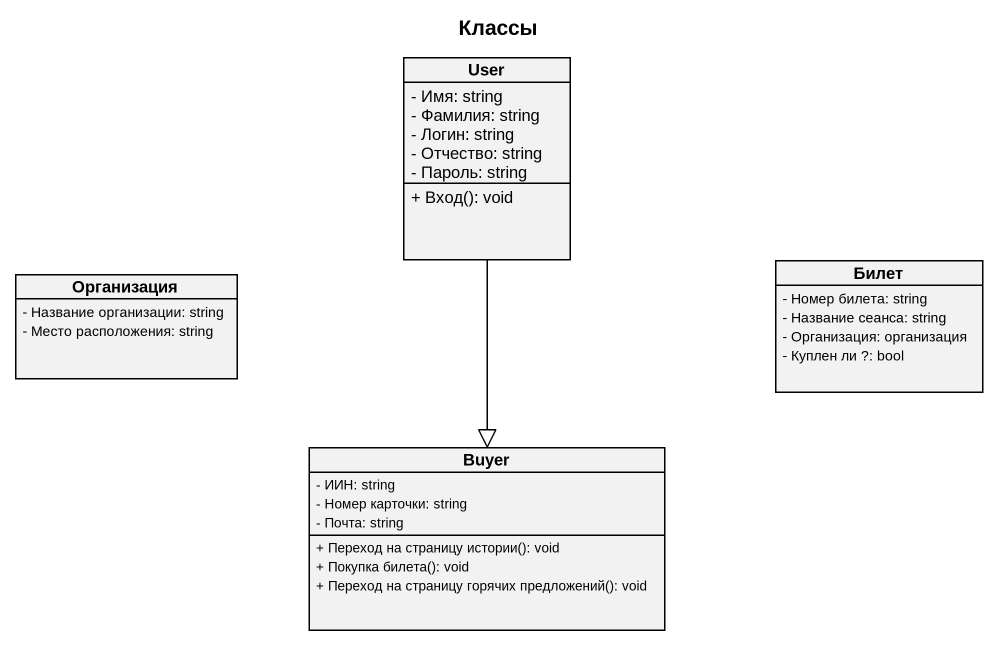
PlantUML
@startuml
title Классы
hide circle
hide empty members
skinparam classAttributeIconSize 0
class User {
  - Имя: string
  - Фамилия: string
  - Логин: string
  - Отчество: string
  - Пароль: string
  + Вход(): void
}
class Организация {
  - Название организации: string
  - Место расположения: string
}
class Билет {
  - Номер билета: string
  - Название сеанса: string
  - Организация: организация
  - Куплен ли ?: bool
}
class Buyer {
  - ИИН: string
  - Номер карточки: string
  - Почта: string
  + Переход на страницу истории(): void
  + Покупка билета(): void
  + Переход на страницу горячих предложений(): void
}
User --|> Buyer
@enduml
